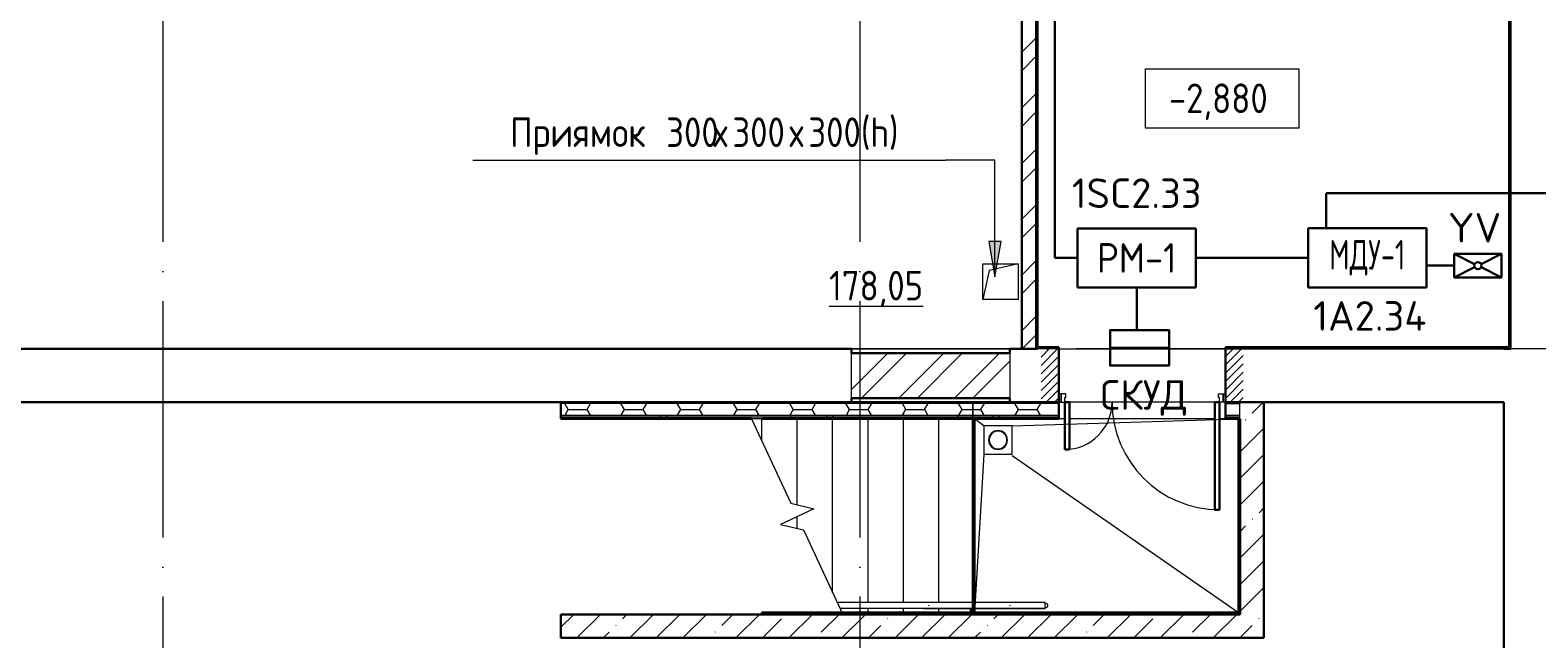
# Model space of a CAD drawing. Header units: millimetres. Extents: x -1073752 to 1436911, y -1379358 to 94781.
# Drawn here: x -1042007 to -1029253, y -780263 to -775113 of the extents above; entities that cross this region are included whole.
import ezdxf
from ezdxf.enums import TextEntityAlignment as Align

# ---------------------------------------------------------------- set-up
doc = ezdxf.new("R2010")
doc.units = ezdxf.units.MM
doc.set_wipeout_variables(frame=1)
for name, pattern in [('ADSK_Линия сетки', [25, 20, -2.5, 0, -2.5]), ('ADSK_Сверху', [450, 300, -150]), ('ADSK_Штриховая_ш2 п1_5', [4.5, 3, -1.5])]:
    doc.linetypes.add(name, pattern=pattern)
for name, color, linetype, lineweight in [('RC-Дымоудаление', 1, 'Continuous', 30), ('RC-Линии_связи-Адресные', 5, 'Continuous', 50), ('RC-Прочее_оборудование', 1, 'Continuous', 30), ('Аннотация', 7, 'Continuous', 18), ('АПС', 5, 'Continuous', 30), ('Двери', 252, 'Continuous', 9), ('Лестницы', 7, 'Continuous', 9), ('лс', 5, 'Continuous', 30), ('Марки помещений', 7, 'Continuous', 20), ('Ограждение', 252, 'Continuous', 9), ('Оси', 252, 'Continuous', 9), ('Отметки', 7, 'Continuous', 9), ('Перекрытие', 252, 'Continuous', 18), ('Сантехника', 252, 'Continuous', 9), ('Стены наружные', 7, 'Continuous', 18), ('Стены штриховка', 7, 'Continuous', 9)]:
    doc.layers.add(name, color=color, linetype=linetype, lineweight=lineweight)
doc.layers.add('RC-Позиционные_обозначения', color=7, linetype='Continuous')
doc.layers.add('RC-Таблицы', color=7, linetype='Continuous')
doc.layers.add('Линии', color=7, linetype='Continuous', lineweight=9, true_color=0x00a600)
doc.styles.add('GOST Common_2', font='', dxfattribs={"width": 0.9, "height": 250})
doc.styles.add('ICOCPEUR', font='isocpeur.ttf', dxfattribs={"height": 250})
doc.styles.add('ISOCPEUR', font='isocpeur.ttf', dxfattribs={"height": 250})
doc.styles.add('RubezhCAD', font='isocpeur.ttf')
doc.styles.get("Standard").update_dxf_attribs({"font": 'arial.ttf'})
doc.styles.get('GOST Common_2').set_extended_font_data('GOST type B')

# ---------------------------------------------------------------- blocks, each defined once
blk = doc.blocks.new('подвал')
at = {"layer": 'Аннотация', "lineweight": 20, "true_color": 0x636466}
blk.add_hatch(color=251, dxfattribs=at).paths.add_polyline_path([(-212074, 15172), (-212021, 15472), (-212126, 15472)])
at = {"layer": 'Двери', "lineweight": 18, "true_color": 0x636466}
h = blk.add_hatch(dxfattribs=at)
h.set_pattern_fill('FP_1', color=251, angle=180, style=0, pattern_type=2)
h.set_pattern_definition([(225, (-210826.95, 14336.906), (35.3553, -35.3553), [])])
h.paths.add_polyline_path([(-209972, 14112), (-209972, 14562), (-210122, 14562), (-210122, 14112)])
h.paths.add_polyline_path([(-211682, 14112), (-211532, 14112), (-211532, 14562), (-211682, 14562)])
at = {"color": 251, "lineweight": 18, "true_color": 0x636466}
for p, q in [((-212123, 15227), (-212177, 14982)), ((-211877, 15282), (-212123, 15227))]:
    blk.add_line(p, q, dxfattribs=at)
at = {"layer": 'Аннотация', "color": 251, "lineweight": 20, "true_color": 0x636466}
for p, q in [((-210800, 16431), (-210800, 16931)), ((-210800, 16931), (-209500, 16931)), ((-209500, 16931), (-209500, 16431)), ((-209500, 16431), (-210800, 16431)), ((-216492, 16160), (-212492, 16160)), ((-212074, 16160), (-212492, 16160)), ((-212074, 15172), (-212074, 16160)), ((-212021, 15472), (-212126, 15472)), ((-212126, 15472), (-212074, 15172)), ((-212074, 15172), (-212021, 15472))]:
    blk.add_line(p, q, dxfattribs=at)
at = {"layer": 'Двери', "color": 251, "linetype": 'ADSK_Штриховая_ш2 п1_5', "true_color": 0x636466}
for p, q in [((-211532, 14562), (-211682, 14562)), ((-211532, 14112), (-211532, 14562)), ((-209972, 14562), (-210122, 14562)), ((-210122, 14562), (-210122, 14112)), ((-211682, 14112), (-211532, 14112)), ((-210122, 14112), (-209972, 14112))]:
    blk.add_line(p, q, dxfattribs=at)
at = {"layer": 'Двери', "color": 251, "true_color": 0x636466}
for p, q in [((-211512, 14182), (-211532, 14182)), ((-211532, 14182), (-211532, 14112)), ((-211512, 14182), (-211512, 14112)), ((-211472, 14182), (-211512, 14182)), ((-211512, 14112), (-211512, 14182)), ((-211472, 14152), (-211472, 14182)), ((-210182, 14182), (-210142, 14182)), ((-210182, 14152), (-210182, 14182)), ((-210142, 14182), (-210142, 14112)), ((-210142, 14112), (-210142, 14182)), ((-210142, 14182), (-210122, 14182)), ((-210122, 14182), (-210122, 14112)), ((-211532, 14112), (-211512, 14112)), ((-211512, 14112), (-211482, 14112)), ((-211482, 14112), (-211482, 14152)), ((-211482, 14152), (-211472, 14152)), ((-210172, 14152), (-210182, 14152)), ((-210172, 14112), (-210172, 14152)), ((-210142, 14112), (-210172, 14112)), ((-210122, 14112), (-210142, 14112))]:
    blk.add_line(p, q, dxfattribs=at)
at = {"layer": 'Двери', "color": 251, "lineweight": 30, "true_color": 0x636466}
for p, q in [((-211442, 14112), (-211482, 14112)), ((-211482, 14112), (-211482, 13712)), ((-211442, 13712), (-211442, 14112)), ((-210212, 13202), (-210212, 14112)), ((-210212, 14112), (-210172, 14112)), ((-210172, 14112), (-210172, 13202)), ((-211482, 13712), (-211442, 13712)), ((-210172, 13202), (-210212, 13202))]:
    blk.add_line(p, q, dxfattribs=at)
at = {"layer": 'Двери', "color": 251, "true_color": 0x636466}
for centre, radius, start, end in [((-211482, 14112), 400, 270, 0), ((-210172, 14112), 910, 180, 270)]:
    blk.add_arc(centre, radius, start, end, dxfattribs=at)
at = {"layer": 'Лестницы', "color": 251, "true_color": 0x636466}
for p, q in [((-214047, 13972), (-214133, 13972)), ((-214133, 13972), (-213800, 13258)), ((-214047, 13788), (-214047, 13972)), ((-214047, 13788), (-214047, 13972)), ((-213747, 13245), (-213747, 13972)), ((-213747, 13245), (-213747, 13972)), ((-213447, 12501), (-213447, 13972)), ((-213447, 12501), (-213447, 13972)), ((-213147, 12417), (-213147, 13972)), ((-213147, 12417), (-213147, 13972)), ((-212847, 12417), (-212847, 13972)), ((-212847, 12417), (-212847, 13972)), ((-212547, 12417), (-212547, 13972)), ((-212547, 12417), (-212547, 13972)), ((-213605, 13210), (-213889, 13078)), ((-213800, 13258), (-213605, 13210)), ((-213747, 13044), (-213747, 13144)), ((-213747, 13044), (-213747, 13144)), ((-213889, 13078), (-213694, 13031)), ((-213694, 13031), (-213361, 12317)), ((-213147, 12332), (-213147, 12367)), ((-213147, 12332), (-213147, 12367)), ((-212847, 12332), (-212847, 12367)), ((-212847, 12332), (-212847, 12367)), ((-212547, 12332), (-212547, 12367)), ((-212547, 12332), (-212547, 12367))]:
    blk.add_line(p, q, dxfattribs=at)
at = {"layer": 'Линии', "color": 251, "linetype": 'ADSK_Сверху', "ltscale": 100, "true_color": 0x636466}
for p, q in [((-212167, 13912), (-212247, 13972)), ((-211927, 13912), (-210012, 13972)), ((-212167, 13672), (-212247, 12332)), ((-211927, 13661), (-210012, 12332))]:
    blk.add_line(p, q, dxfattribs=at)
at = {"layer": 'Ограждение', "color": 251, "true_color": 0x636466}
for p, q in [((-213408, 12417), (-213384, 12367)), ((-212260, 12417), (-213408, 12417)), ((-212260, 12417), (-212678, 12417)), ((-212632, 12389), (-212632, 12395)), ((-211954, 12417), (-212247, 12417)), ((-211947, 12417), (-212247, 12417)), ((-211647, 12417), (-211947, 12417)), ((-211647, 12417), (-211947, 12417)), ((-211647, 12367), (-211647, 12417)), ((-211647, 12390), (-211647, 12394)), ((-212260, 12367), (-213384, 12367)), ((-212678, 12367), (-212260, 12367)), ((-212284, 12367), (-212284, 12332)), ((-212269, 12332), (-212269, 12367)), ((-212247, 12367), (-211954, 12367)), ((-211947, 12367), (-212247, 12367)), ((-211947, 12367), (-211647, 12367)), ((-211647, 12367), (-211947, 12367))]:
    blk.add_line(p, q, dxfattribs=at)
at = {"layer": 'Ограждение', "color": 251, "true_color": 0x636466, "flags": 128}
for points in [[(-211647, 12412), (-211646, 12412), (-211645, 12412), (-211645, 12412), (-211644, 12412), (-211643, 12412), (-211642, 12411), (-211641, 12411), (-211641, 12411), (-211640, 12411), (-211639, 12410), (-211638, 12410), (-211638, 12410), (-211637, 12409), (-211636, 12409), (-211636, 12408), (-211635, 12408), (-211634, 12407), (-211634, 12407), (-211633, 12406), (-211633, 12406), (-211632, 12405), (-211632, 12405), (-211631, 12404), (-211631, 12403), (-211630, 12403), (-211630, 12402), (-211629, 12401), (-211629, 12401), (-211629, 12400), (-211628, 12399), (-211628, 12398), (-211628, 12398), (-211628, 12397), (-211627, 12396), (-211627, 12395), (-211627, 12395), (-211627, 12394), (-211627, 12393), (-211627, 12392), (-211627, 12392)], [(-211627, 12392), (-211627, 12391), (-211627, 12390), (-211627, 12390), (-211627, 12389), (-211627, 12388), (-211628, 12387), (-211628, 12386), (-211628, 12386), (-211628, 12385), (-211629, 12384), (-211629, 12383), (-211629, 12383), (-211630, 12382), (-211630, 12381), (-211630, 12381), (-211631, 12380), (-211631, 12379), (-211632, 12379), (-211632, 12378), (-211633, 12378), (-211634, 12377), (-211634, 12376), (-211635, 12376), (-211635, 12376), (-211636, 12375), (-211637, 12375), (-211638, 12374), (-211638, 12374), (-211639, 12374), (-211640, 12373), (-211640, 12373), (-211641, 12373), (-211642, 12373), (-211643, 12372), (-211644, 12372), (-211644, 12372), (-211645, 12372), (-211646, 12372), (-211647, 12372), (-211647, 12372)]]:
    blk.add_lwpolyline(points, dxfattribs=at)
at = {"layer": 'Ограждение', "color": 251, "true_color": 0x636466}
blk.add_open_spline([(-211947, 12394), (-211947, 12393), (-211947, 12392), (-211947, 12391), (-211947, 12390)], degree=3, dxfattribs=at)
at = {"layer": 'Оси', "color": 251, "linetype": 'ADSK_Линия сетки', "ltscale": 100, "true_color": 0x636466}
for p, q in [((-219117, 29968), (-219117, 10062)), ((-213217, 29968), (-213217, 10062)), ((-174384, 14562), (-244528, 14562))]:
    blk.add_line(p, q, dxfattribs=at)
at = {"layer": 'Перекрытие', "color": 251, "true_color": 0x636466}
for p, q in [((-212177, 15282), (-211877, 15282)), ((-212177, 14982), (-212177, 15282)), ((-211877, 15282), (-211877, 14982)), ((-211877, 14982), (-212177, 14982)), ((-213287, 14562), (-211947, 14562)), ((-211532, 14562), (-210122, 14562)), ((-212167, 13912), (-212167, 13672)), ((-211927, 13912), (-212167, 13912)), ((-211927, 13672), (-211927, 13912)), ((-212167, 13672), (-211927, 13672))]:
    blk.add_line(p, q, dxfattribs=at)
at = {"layer": 'Сантехника', "color": 251, "true_color": 0x636466}
for p, q in [((-211927, 13912), (-212167, 13912)), ((-212167, 13912), (-212167, 13672)), ((-211927, 13672), (-211927, 13912)), ((-212167, 13672), (-211927, 13672))]:
    blk.add_line(p, q, dxfattribs=at)
for radius, start, end in [(80, 90, 270), (75, 90, 270), (75, 154.9712, 160.0288), (75, 109.9712, 115.0288), (80, 270, 90), (75, 270, 90), (75, 64.9712, 70.0288), (75, 19.9712, 25.0288), (75, 200.0315, 205.0288), (75, 244.9712, 250.0288), (75, 289.9712, 295.0288), (75, 334.9712, 340.0288)]:
    blk.add_arc((-212047, 13792), radius, start, end, dxfattribs=at)
at = {"layer": 'Стены наружные', "color": 251, "lineweight": 30, "true_color": 0x636466}
for p, q in [((-207722, 19052), (-207722, 14577)), ((-211847, 18914), (-211847, 14562)), ((-211712, 14577), (-211712, 18914)), ((-213287, 14562), (-231067, 14562)), ((-213287, 14527), (-213287, 14562)), ((-211947, 14562), (-211947, 14527)), ((-211947, 14562), (-211712, 14562)), ((-211532, 14577), (-211712, 14577)), ((-211532, 13972), (-211532, 14577)), ((-210122, 14577), (-210122, 13972)), ((-207722, 14577), (-210122, 14577)), ((-207707, 14562), (-207767, 14562)), ((-211947, 14527), (-213287, 14527)), ((-211532, 14112), (-231517, 14112)), ((-215747, 14112), (-215747, 13972)), ((-213287, 14112), (-213287, 14147)), ((-213287, 14147), (-211947, 14147)), ((-211947, 14147), (-211947, 14112)), ((-207767, 14112), (-210122, 14112)), ((-209797, 12117), (-209797, 14112)), ((-207767, 14112), (-207767, 10412)), ((-215747, 13972), (-214133, 13972)), ((-214047, 13972), (-212260, 13972)), ((-212260, 13972), (-212260, 12317)), ((-212247, 13972), (-211532, 13972)), ((-212247, 12317), (-212247, 13972)), ((-210122, 13972), (-210012, 13972)), ((-210012, 13972), (-210012, 12332)), ((-209997, 13972), (-209997, 12317)), ((-215747, 12317), (-215747, 12117)), ((-215747, 12317), (-209997, 12317)), ((-210012, 12332), (-214047, 12332)), ((-214047, 12332), (-214047, 12317)), ((-215747, 12117), (-209797, 12117))]:
    blk.add_line(p, q, dxfattribs=at)
at = {"layer": 'Стены наружные', "color": 251, "true_color": 0x636466}
for p, q in [((-207707, 19052), (-207707, 14562)), ((-211532, 14562), (-211712, 14562)), ((-210122, 14562), (-207767, 14562)), ((-213287, 14147), (-213287, 14527)), ((-211947, 14527), (-211947, 14147)), ((-210172, 14112), (-211482, 14112)), ((-211482, 13972), (-211532, 13972)), ((-210212, 13972), (-211442, 13972)), ((-210122, 13972), (-210172, 13972))]:
    blk.add_line(p, q, dxfattribs=at)
at = {"layer": 'Стены наружные', "color": 251, "linetype": 'Continuous', "lineweight": 9, "true_color": 0x636466}
for p, q in [((-211727, 17237), (-211712, 17252)), ((-211847, 17073), (-211727, 17193)), ((-211847, 16916), (-211727, 17036)), ((-207722, 17000), (-207707, 17015)), ((-211847, 16602), (-211727, 16722)), ((-211727, 16813), (-211712, 16828)), ((-207722, 16575), (-207707, 16590)), ((-211847, 16445), (-211727, 16565)), ((-211727, 16389), (-211712, 16404)), ((-211847, 16130), (-211727, 16250)), ((-211847, 15973), (-211727, 16093)), ((-207722, 16151), (-207707, 16166)), ((-211727, 15964), (-211712, 15979)), ((-211847, 15659), (-211727, 15779)), ((-207722, 15727), (-207707, 15742)), ((-211847, 15502), (-211727, 15622)), ((-211727, 15540), (-211712, 15555)), ((-211847, 15187), (-211727, 15307)), ((-207722, 15303), (-207707, 15318)), ((-211847, 15030), (-211727, 15150)), ((-211727, 15116), (-211712, 15131)), ((-211847, 14716), (-211727, 14836)), ((-207722, 14878), (-207707, 14893)), ((-211844, 14562), (-211727, 14679)), ((-211727, 14692), (-211712, 14707)), ((-209735, 14562), (-209720, 14577)), ((-209311, 14562), (-209296, 14577)), ((-208887, 14562), (-208872, 14577)), ((-208463, 14562), (-208448, 14577)), ((-208038, 14562), (-208023, 14577)), ((-213287, 14219), (-212979, 14527)), ((-213202, 14147), (-212822, 14527)), ((-212887, 14147), (-212507, 14527)), ((-212730, 14147), (-212350, 14527)), ((-212416, 14147), (-212036, 14527)), ((-212259, 14147), (-211947, 14459)), ((-215685, 14050), (-215715, 14102)), ((-215712, 14002), (-215685, 14050)), ((-215685, 14050), (-215526, 14050)), ((-215685, 14050), (-215685, 14050)), ((-215685, 14050), (-215685, 14050)), ((-215526, 14050), (-215496, 14102)), ((-215498, 14002), (-215526, 14050)), ((-215208, 14050), (-215239, 14102)), ((-215236, 14002), (-215209, 14050)), ((-215209, 14050), (-215209, 14050)), ((-215209, 14050), (-215209, 14050)), ((-215208, 14050), (-215050, 14050)), ((-215050, 14050), (-215020, 14102)), ((-215022, 14002), (-215050, 14050)), ((-214732, 14050), (-214762, 14102)), ((-214760, 14002), (-214732, 14050)), ((-214732, 14050), (-214573, 14050)), ((-214732, 14050), (-214732, 14050)), ((-214732, 14050), (-214732, 14050)), ((-214574, 14050), (-214543, 14102)), ((-214546, 14002), (-214573, 14050)), ((-214256, 14050), (-214286, 14102)), ((-214284, 14002), (-214256, 14050)), ((-214256, 14050), (-214097, 14050)), ((-214256, 14050), (-214256, 14050)), ((-214256, 14050), (-214256, 14050)), ((-214097, 14050), (-214067, 14102)), ((-214070, 14002), (-214097, 14050)), ((-213780, 14050), (-213810, 14102)), ((-213807, 14002), (-213780, 14050)), ((-213780, 14050), (-213621, 14050)), ((-213780, 14050), (-213780, 14050)), ((-213780, 14050), (-213780, 14050)), ((-213621, 14050), (-213591, 14102)), ((-213593, 14002), (-213621, 14050)), ((-213303, 14050), (-213334, 14102)), ((-213331, 14002), (-213304, 14050)), ((-213304, 14050), (-213304, 14050)), ((-213304, 14050), (-213304, 14050)), ((-213303, 14050), (-213145, 14050)), ((-213145, 14050), (-213115, 14102)), ((-213117, 14002), (-213145, 14050)), ((-212827, 14050), (-212857, 14102)), ((-212855, 14002), (-212827, 14050)), ((-212827, 14050), (-212668, 14050)), ((-212827, 14050), (-212827, 14050)), ((-212827, 14050), (-212827, 14050)), ((-212669, 14050), (-212638, 14102)), ((-212641, 14002), (-212668, 14050)), ((-212351, 14050), (-212381, 14102)), ((-212379, 14002), (-212351, 14050)), ((-212351, 14050), (-212260, 14050)), ((-212351, 14050), (-212351, 14050)), ((-212351, 14050), (-212351, 14050)), ((-212257, 14050), (-212192, 14050)), ((-212192, 14050), (-212162, 14102)), ((-212165, 14002), (-212192, 14050)), ((-211875, 14050), (-211905, 14102)), ((-211902, 14002), (-211875, 14050)), ((-211875, 14050), (-211716, 14050)), ((-211875, 14050), (-211875, 14050)), ((-211875, 14050), (-211875, 14050)), ((-211716, 14050), (-211686, 14102)), ((-211688, 14002), (-211716, 14050)), ((-209895, 14019), (-209802, 14112)), ((-215734, 13972), (-215719, 13987)), ((-215420, 13972), (-215405, 13987)), ((-215263, 13972), (-215248, 13987)), ((-214948, 13972), (-214933, 13987)), ((-214900, 14002), (-214909, 13987)), ((-214845, 13987), (-214854, 14002)), ((-214791, 13972), (-214776, 13987)), ((-214548, 14002), (-214549, 14001)), ((-214477, 13972), (-214462, 13987)), ((-214320, 13972), (-214305, 13987)), ((-214005, 13972), (-213990, 13987)), ((-213848, 13972), (-213833, 13987)), ((-213793, 13994), (-213798, 14002)), ((-213727, 14002), (-213730, 13998)), ((-213534, 13972), (-213519, 13987)), ((-213492, 14002), (-213501, 13987)), ((-213437, 13987), (-213445, 13999)), ((-213377, 13972), (-213362, 13987)), ((-213062, 13972), (-213047, 13987)), ((-212974, 13997), (-212977, 14002)), ((-212905, 13972), (-212890, 13987)), ((-212591, 13972), (-212576, 13987)), ((-212434, 13972), (-212419, 13987)), ((-212382, 13987), (-212390, 14002)), ((-212257, 13974), (-212260, 13979)), ((-212119, 13972), (-212104, 13987)), ((-212085, 14002), (-212091, 13990)), ((-212030, 13987), (-212033, 13993)), ((-211962, 13972), (-211947, 13987)), ((-211648, 13972), (-211633, 13987)), ((-210076, 13972), (-210061, 13987)), ((-210002, 13934), (-209997, 13934)), ((-209951, 13963), (-209948, 13965)), ((-212257, 13834), (-212247, 13844)), ((-209997, 13692), (-209797, 13892)), ((-212257, 13677), (-212247, 13687)), ((-210012, 13722), (-210002, 13732)), ((-209997, 13468), (-209797, 13668)), ((-210012, 13565), (-210002, 13575)), ((-210002, 13527), (-209997, 13527)), ((-209997, 13243), (-209797, 13443)), ((-212257, 13363), (-212247, 13373)), ((-212257, 13206), (-212247, 13216)), ((-210012, 13251), (-210002, 13261)), ((-210002, 13222), (-209997, 13222)), ((-209838, 13177), (-209797, 13219)), ((-210012, 13094), (-210002, 13104)), ((-209997, 13019), (-209951, 13065)), ((-209895, 13121), (-209892, 13123)), ((-212257, 12892), (-212247, 12902)), ((-210000, 12939), (-210002, 12936)), ((-209997, 12794), (-209797, 12994)), ((-210012, 12779), (-210002, 12789)), ((-210002, 12816), (-209997, 12816)), ((-209997, 12570), (-209797, 12770)), ((-212257, 12734), (-212247, 12744)), ((-210012, 12622), (-210002, 12632)), ((-209997, 12345), (-209797, 12545)), ((-212257, 12420), (-212247, 12430)), ((-210002, 12410), (-209997, 12410)), ((-215747, 12208), (-215638, 12317)), ((-215613, 12117), (-215413, 12317)), ((-215227, 12279), (-215189, 12317)), ((-215164, 12117), (-214964, 12317)), ((-214940, 12117), (-214740, 12317)), ((-214715, 12117), (-214515, 12317)), ((-214385, 12223), (-214291, 12317)), ((-214266, 12117), (-214066, 12317)), ((-214042, 12117), (-213880, 12279)), ((-213817, 12117), (-213617, 12317)), ((-213769, 12322), (-213759, 12332)), ((-213641, 12322), (-213644, 12317)), ((-213612, 12322), (-213602, 12332)), ((-213543, 12167), (-213393, 12317)), ((-213407, 12322), (-213409, 12317)), ((-213368, 12117), (-213168, 12317)), ((-213298, 12322), (-213288, 12332)), ((-213141, 12322), (-213131, 12332)), ((-212982, 12279), (-212979, 12282)), ((-212919, 12117), (-212719, 12317)), ((-212827, 12322), (-212817, 12332)), ((-212695, 12117), (-212495, 12317)), ((-212669, 12322), (-212659, 12332)), ((-212473, 12317), (-212476, 12322)), ((-212470, 12117), (-212270, 12317)), ((-212355, 12322), (-212345, 12332)), ((-212198, 12322), (-212188, 12332)), ((-212084, 12279), (-212046, 12317)), ((-212021, 12117), (-211821, 12317)), ((-211999, 12322), (-212002, 12317)), ((-211884, 12322), (-211874, 12332)), ((-211797, 12117), (-211597, 12317)), ((-211726, 12322), (-211716, 12332)), ((-211572, 12117), (-211372, 12317)), ((-211417, 12317), (-211420, 12322)), ((-211412, 12322), (-211402, 12332)), ((-211255, 12322), (-211245, 12332)), ((-211242, 12223), (-211148, 12317)), ((-211123, 12117), (-210923, 12317)), ((-211065, 12317), (-211068, 12321)), ((-210941, 12322), (-210931, 12332)), ((-210899, 12117), (-210737, 12279)), ((-210826, 12322), (-210826, 12321)), ((-210784, 12322), (-210774, 12332)), ((-210674, 12117), (-210474, 12317)), ((-210598, 12319), (-210599, 12322)), ((-210591, 12322), (-210594, 12317)), ((-210469, 12322), (-210459, 12332)), ((-210400, 12167), (-210250, 12317)), ((-210312, 12322), (-210302, 12332)), ((-210225, 12117), (-210025, 12317)), ((-210010, 12317), (-210013, 12322)), ((-209838, 12279), (-209836, 12282)), ((-215389, 12117), (-215339, 12167)), ((-215283, 12223), (-215280, 12225)), ((-214441, 12167), (-214439, 12169)), ((-213144, 12117), (-213038, 12223)), ((-212246, 12117), (-212196, 12167)), ((-212140, 12223), (-212137, 12225)), ((-211298, 12167), (-211295, 12169)), ((-210001, 12117), (-209997, 12121)), ((-209997, 12121), (-209895, 12223))]:
    blk.add_line(p, q, dxfattribs=at)
at = {"layer": 'Стены штриховка', "color": 251, "true_color": 0x636466}
for p, q in [((-211727, 14562), (-211727, 18914)), ((-211532, 14102), (-215747, 14102)), ((-212260, 13972), (-212260, 14102)), ((-212257, 12317), (-212257, 14102)), ((-210122, 14102), (-209997, 14102)), ((-210002, 14102), (-210002, 12322)), ((-209997, 14102), (-209997, 14112)), ((-215747, 14002), (-212260, 14002)), ((-215747, 13987), (-212260, 13987)), ((-212257, 14002), (-211532, 14002)), ((-212257, 13987), (-211532, 13987)), ((-212247, 13972), (-212257, 13972)), ((-210122, 14002), (-210002, 14002)), ((-210122, 13987), (-210002, 13987)), ((-210002, 13972), (-210012, 13972)), ((-210002, 12322), (-214047, 12322))]:
    blk.add_line(p, q, dxfattribs=at)
at = {"layer": 'Аннотация', "color": 251, "true_color": 0x636466, "style": 'GOST Common_2', "width": 0.9}
for s, p in [('Приямок', (-216177, 16271)), (' 300', (-214993, 16271)), ('300', (-214296, 16271)), ('300(h)', (-213653, 16271)), ('х', (-214456, 16271)), ('х', (-213813, 16271))]:
    blk.add_text(s, height=250, dxfattribs=at).set_placement(p)
at = {"layer": 'Марки помещений', "color": 251, "true_color": 0x636466, "style": 'GOST Common_2', "width": 0.9}
blk.add_text('%%U178,05', height=250, dxfattribs=at).set_placement((-213477, 14973))
at = {"layer": 'Отметки', "color": 251, "true_color": 0x636466, "style": 'GOST Common_2', "width": 0.9}
blk.add_text('-2,880', height=250, dxfattribs=at).set_placement((-210601, 16558))
blk = doc.blocks.new('A$C122646C6')
at = {"color": 1, "lineweight": 30}
for points in [[(0, 200), (400, 200), (400, 0), (0, 0), (0, 200)], [(0, 200), (173, 113)], [(400, 200), (227, 113)], [(173, 87), (0, 0)], [(227, 87), (400, 0)]]:
    blk.add_lwpolyline(points, dxfattribs=at)
blk.add_circle((200, 100), 30, dxfattribs=at)
blk = doc.blocks.new('РМ1')
at = {"layer": 'RC-Прочее_оборудование'}
blk.add_point((0, 0), dxfattribs=at)
blk.add_attdef('PSTN', text='', height=2.5, dxfattribs=at).set_placement((5.72, 2.54), align=Align.BOTTOM_CENTER)
blk.add_wipeout([(5, 2.5), (5, -2.5), (-5, -2.5), (-5, 2.5)]).dxf.layer = 'RC-Прочее_оборудование'
blk.add_wipeout([(-5, -2.5), (-5, 2.5), (5, 2.5), (5, -2.5)]).dxf.layer = 'RC-Прочее_оборудование'
for p, q in [((-5, 2.5), (5, 2.5)), ((-5, -2.5), (-5, 2.5)), ((-5, 2.5), (-5, 2.5)), ((5, 2.5), (5, -2.5)), ((5, -2.5), (-5, -2.5))]:
    blk.add_line(p, q, dxfattribs=at)
at = {"layer": 'RC-Прочее_оборудование', "ltscale": 100, "style": 'ISOCPEUR', "width": 0.9}
blk.add_text('РМ-1', height=2.5, dxfattribs=at).set_placement((0, 0), align=Align.MIDDLE)
blk = doc.blocks.new('RC-UGO-MDU-01')
at = {"layer": 'RC-Дымоудаление'}
blk.add_point((0, 0), dxfattribs=at)
blk.add_wipeout([(5, 2.5), (5, -2.5), (-5, -2.5), (-5, 2.5)]).dxf.layer = 'RC-Дымоудаление'
blk.add_wipeout([(-5, -2.5), (-5, 2.5), (5, 2.5), (5, -2.5)]).dxf.layer = 'RC-Дымоудаление'
blk.add_lwpolyline([(-5, 2.5), (5, 2.5), (5, -2.5), (-5, -2.5), (-5, 2.5)], close=True, dxfattribs=at)
at = {"layer": 'RC-Дымоудаление', "ltscale": 100, "style": 'ISOCPEUR', "width": 0.7}
blk.add_text('МДУ-1', height=2.5, dxfattribs=at).set_placement((0, 0), align=Align.MIDDLE)
at = {"layer": 'RC-Дымоудаление'}
blk.add_attdef('PSTN', text='', height=2.5, dxfattribs=at).set_placement((5.82, 2.37), align=Align.BOTTOM_CENTER)

msp = doc.modelspace()

# ---------------------------------------------------------------- linework, layer by layer
at = {"layer": 'АПС', "color": 3, "lineweight": 30}
msp.add_lwpolyline([(-1032366, -777950.6), (-1032866, -777950.6), (-1032866, -777650.6), (-1032366, -777650.6), (-1032366, -777950.6), (-1032366, -777800.6), (-1032866, -777800.6)], dxfattribs=at)
at = {"layer": 'лс'}
for p, q in [((-1033332.5, -777040.1), (-1033332.5, -772687.9)), ((-1028742.3, -776491.2), (-1031035.6, -776491.2)), ((-1031035.6, -776491.2), (-1031035.6, -776789.7)), ((-1033139.9, -777040.1), (-1033332.5, -777040.1)), ((-1031188.2, -777039.4), (-1032140.1, -777039.4))]:
    msp.add_line(p, q, dxfattribs=at)
at = {"layer": 'лс', "color": 11}
msp.add_lwpolyline([(-1029952.5, -777105.8), (-1030188.6, -777105.8)], dxfattribs=at)
at = {"layer": 'лс', "color": 96, "true_color": 0x008800}
msp.add_lwpolyline([(-1032640, -777290.2), (-1032640, -777650.6)], dxfattribs=at)

# ---------------------------------------------------------------- block references
for name, p in [('подвал', (-821766.8, -792372.8)), ('A$C122646C6', (-1029952.5, -777205.8))]:
    msp.add_blockref(name, p)

# ---------------------------------------------------------------- texts
at = {"layer": 'RC-Линии_связи-Адресные', "color": 0, "linetype": 'Continuous', "lineweight": 40, "ltscale": 15, "insert": (-1032579.5, -778074.4), "char_height": 250, "width": 2971.683, "attachment_point": 2, "style": 'ICOCPEUR'}
msp.add_mtext('СКУД', dxfattribs=at)
at = {"layer": 'RC-Таблицы', "linetype": 'Continuous', "lineweight": 40, "insert": (-1029780, -776784.6), "char_height": 250, "width": 2400, "attachment_point": 5, "style": 'RubezhCAD'}
msp.add_mtext('YV', dxfattribs=at)

# ---------------------------------------------------------------- next in the draw order: block references
ref = msp.add_blockref('РМ1', (-1032640, -777040.1), dxfattribs=dict(xscale=100, yscale=100, zscale=100))
ref.add_attrib('PSTN', '1SC2.33', dxfattribs={"layer": 'RC-Прочее_оборудование', "color": 0, "height": 250, "style": 'RubezhCAD'}).set_placement((-1032640, -776367.8), align=Align.TOP_CENTER)
at = {"layer": 'RC-Дымоудаление', "color": 4, "linetype": 'Continuous', "lineweight": 40, "ltscale": 15}
ref = msp.add_blockref('RC-UGO-MDU-01', (-1030688.4, -777039.4), dxfattribs=dict(at, xscale=100, yscale=100, zscale=100))
ref.add_attrib('PSTN', '1А2.34', dxfattribs={"layer": 'RC-Позиционные_обозначения', "height": 250, "style": 'RubezhCAD'}).set_placement((-1030666.1, -777730.9), align=Align.BOTTOM_CENTER)

doc.saveas('drawing.dxf')
